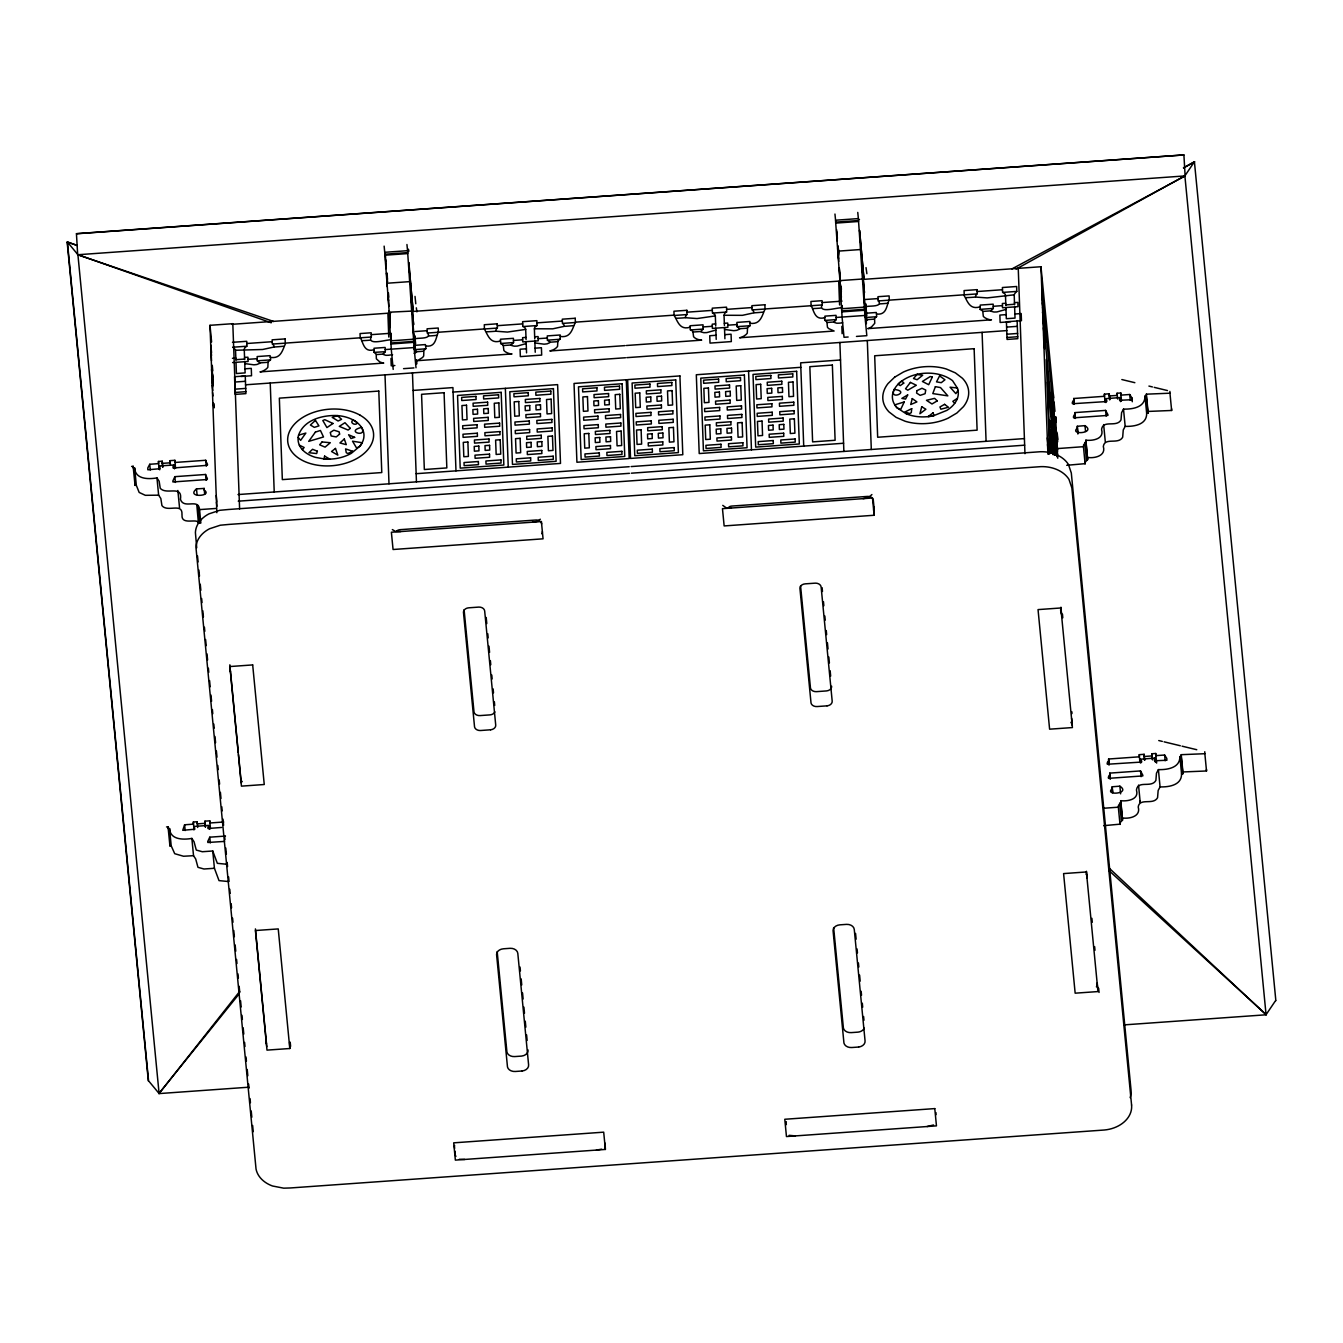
<?xml version="1.0" encoding="UTF-8"?>
<svg xmlns="http://www.w3.org/2000/svg" width="1343" height="1343" viewBox="0 0 1343 1343"><rect width="100%" height="100%" fill="white"/><g stroke="black" fill="none" stroke-linecap="round" stroke-linejoin="round"><path stroke-width="1.5" d="M1043.142 303.468L1045.29 327.709M385.491 255.909L386.062 268.667M836.672 229.787L837.31 241.035M1052.727 402.296L1054.759 425.244L1054.507 420.779M1045.341 327.826L1045.139 323.881M1077.355 428.249L1077.304 426.268L1084.976 425.647C1096.241 433.05 1070.74 435.25 1076.549 428.887A10.593 6.9 -5.5 0 1 1077.355 428.249L1077.909 434.007L1077.304 426.268M1112.239 788.761L1112.205 786.78L1119.877 786.175C1131.142 793.562 1105.625 795.761 1111.433 789.415A10.593 6.9 -5.5 0 1 1112.239 788.761L1112.608 792.588M1014.536 304.777L1014.2 294.57L1015.61 292.472A15.344 10.005 -5.5 0 1 1016.735 291.481L1016.668 286.495L1002.398 287.52L1002.583 292.421M1066.711 465.299L1085.144 463.654A39.333 25.618 -5.5 0 1 1085.362 461.958L1087.645 459.625L1085.899 440.168C1092.346 440.991 1104.299 439.127 1101.629 429.81A15.243 9.938 -5.5 0 1 1101.68 428.803C1103.543 419.738 1116.755 427.678 1121.002 419.906L1121.59 412.687L1123.503 409.095C1132.367 409.363 1145.226 407.449 1144.991 396.084L1146.284 396L1146.351 394.171L1169.954 393.197L1171.633 410.471L1148.013 411.445L1147.946 413.275L1146.67 413.359C1146.905 424.724 1134.046 426.638 1125.182 426.369L1123.252 429.978L1122.681 437.197C1118.383 445.053 1104.634 436.828 1103.325 446.514C1106.179 456.032 1094.461 458.5 1087.561 457.443M1103.644 825.676L1120.028 824.166A39.333 25.618 -5.5 0 1 1120.247 822.47L1122.53 820.137L1120.784 800.68C1127.23 801.519 1139.183 799.639 1136.514 790.322A15.243 9.938 -5.5 0 1 1136.581 789.315C1138.428 780.249 1151.656 788.19 1155.887 780.417L1156.474 773.215L1158.405 769.606C1167.268 769.875 1180.111 767.961 1179.893 756.596L1181.168 756.512L1181.236 754.682L1204.856 753.708L1206.518 770.983L1182.914 771.956L1182.847 773.786L1181.555 773.87C1181.79 785.235 1168.93 787.149 1160.067 786.897L1158.153 790.49L1157.565 797.708C1153.284 805.565 1139.535 797.339 1138.209 807.025C1141.063 816.544 1129.345 819.012 1122.463 817.954M425.781 348.609L425.849 345.957C435.837 347.552 435.703 337.949 438.372 332.006M1055.329 429.861L1057.277 451.198L1057.092 447.404M1043.595 318.66L1044.35 327.742A85.7 2.535 85.9 0 0 1044.585 330.025L1044.753 331.201L1044.334 322.555M337.63 415.608L338.335 415.675A32.769 21.354 -5.5 0 1 345.369 416.918A33.374 21.74 -5.5 0 1 361.317 427.074C368.603 438.422 344.379 431.523 361.552 427.41A33.139 21.589 -5.5 0 1 361.888 427.981A33.374 21.74 -5.5 0 1 363.634 432.396A34.062 22.193 -5.5 0 1 363.97 435.602A33.29 21.689 -5.5 0 1 359.89 446.212L356.634 448.092L352.537 441.209L362.157 442.737A33.105 21.555 -5.5 0 1 359.874 446.212L351.312 453.33A32.752 21.337 -5.5 0 1 331.771 459.021A33.105 21.555 -5.5 0 1 324.15 458.953L315.404 457.342A33.306 21.689 -5.5 0 1 299.875 446.195A33.86 22.059 -5.5 0 1 298.163 437.348L298.163 437.23A32.954 21.471 -5.5 0 1 298.65 434.914C304.038 420.141 321.464 415.323 335.784 415.507A30.939 20.162 -5.5 0 1 337.362 415.591L341.592 419.301L338.1 421.014L332.241 417.388L337.479 415.608M1045.492 337.278L1045.139 334.927M811.088 305.482C814.043 311.14 814.899 320.423 824.568 317.72M1051.905 393.533L1054.54 432.866A63.306 1.88 85.9 0 0 1054.742 435.048L1055.262 439.346M1072.318 725.472L1071.832 721.392M241.287 782.935L240.75 779.007M266.821 1046.717L266.267 1042.638M1097.852 989.271L1097.349 985.023M1074.031 404.344L1073.712 398.502L1104.45 396.303L1104.382 394.137L1109.234 393.801L1109.788 399.559M1074.82 414.618L1074.887 412.603L1105.625 410.404L1107.925 414.685A19.893 12.96 -5.5 0 1 1107.925 415.407L1073.661 417.841A11.852 7.722 -5.5 0 1 1073.426 416.918L1074.047 415.205A5.657 3.676 -5.5 0 1 1074.82 414.618L1075.189 418.462M1108.915 764.872L1108.596 759.013L1139.334 756.814L1139.284 754.665L1144.135 754.313L1144.689 760.071M1109.704 775.129L1109.771 773.115L1140.509 770.916L1142.826 775.196A19.893 12.96 -5.5 0 1 1142.809 775.918L1108.546 778.352A11.852 7.722 -5.5 0 1 1108.328 777.429L1108.932 775.717A5.657 3.676 -5.5 0 1 1109.721 775.129L1110.09 778.974M298.582 435.149L305.868 433.067L300.631 440.353L298.163 437.365M1044.72 331.234L1044.972 333.131M414.114 353.31L416.28 352.286A13.615 8.864 -5.5 0 0 416.683 351.732L423.364 351.228M196.498 488.902C185.905 497.632 210.448 496.541 205.429 491.152A10.391 6.765 -5.5 0 0 204.287 490.396L204.186 488.416L196.498 488.902L197.068 494.66M244.779 363.6L253.911 364.826A80.093 52.176 -5.5 0 0 256.916 364.49L259.434 363.449A13.061 8.511 -5.5 0 0 259.904 362.895L267.677 362.308M174.859 476.664L172.878 480.945A18.886 12.305 -5.5 0 0 172.928 481.969L207.191 479.518A11.852 7.722 -5.5 0 0 207.359 478.578L206.621 476.95A5.657 3.676 -5.5 0 0 205.798 476.48L205.597 474.482L174.859 476.664L175.413 482.422M225.473 836.068L209.76 837.176L207.762 841.457A18.886 12.305 -5.5 0 0 207.829 842.481L224.583 841.406M162.788 466.978L162.234 461.203L158.457 461.472L158.541 463.637L149.728 464.275L147.797 467.952L147.831 469.798L159.918 468.707L159.33 465.954L159.699 469.798M197.69 827.489L197.119 821.731L193.342 822L193.426 824.149L184.612 824.787L182.732 830.31L194.819 829.219L194.215 826.465L207.88 825.425L209.004 825.525L209.374 829.353M894.455 389.084C888.008 401.339 911.578 391.384 894.253 389.453A33.357 21.74 -5.5 0 0 893.951 390.074A33.642 21.924 -5.5 0 0 892.541 394.741A34.33 22.361 -5.5 0 0 892.44 397.981A33.508 21.824 -5.5 0 0 897.292 408.003L906.34 413.879M871.909 494.543L868.434 497.699L863.096 498.656M690.151 327.188C679.541 330.529 677.745 321.044 673.968 315.152L575.492 322.152C572.269 328.582 571.094 338.201 560.266 336.438L560.149 338.956M1016.08 269.104L1184.879 175.866L1194.414 161.748L1275.85 1000.653M1108.865 867.863L1266.063 1014.687L1275.598 1000.569M271.252 322.79L77.911 254.683L67.402 242.009L77.256 245.484L67.402 242.009L148.569 1080.83L159.095 1093.504L239.642 991.487M954.722 403.32L952.842 401.339L957.408 398.334L956.988 399.442A33.474 21.807 -5.5 0 1 946.849 410.387L933.721 415.675A32.954 21.471 -5.5 0 1 926.2 416.783A32.484 21.152 -5.5 0 1 906.559 413.896M239.088 993.954L158.86 1093.605L248.707 1087.209M371.021 337.059C367.478 346.242 387.388 339.04 391.552 339.93M821.916 304.962C818.475 314.044 838.217 306.993 842.447 307.832M917.185 374.277L913.509 378.525L917.118 379.733L922.675 375.268L916.48 374.445A32.719 21.303 -5.5 0 0 909.58 376.678A33.474 21.807 -5.5 0 0 894.472 389.084M374.059 349.851L374.009 348.24L385.139 347.451L385.307 351.698L383.208 354.116A13.615 8.864 -5.5 0 0 383.645 354.602L385.877 355.307A59.31 38.645 -5.5 0 0 388.48 355.257L392.576 354.686M824.955 317.754L824.904 316.142L836.034 315.353L836.202 319.6L834.104 322.018A13.615 8.864 -5.5 0 0 834.54 322.521L836.773 323.21A59.31 38.645 -5.5 0 0 839.375 323.159L842.682 322.824M540.322 519.204L537.586 521.285L532.432 522.192M889.15 299.925C886.481 305.919 886.615 315.336 876.626 314.01L876.543 316.528M497.028 328.095L495.819 330.109A3.828 2.485 -5.5 0 0 496.121 331.234L507.419 332.074L525.751 329.388A9.317 6.06 -5.5 0 0 523.501 326.517M686.676 314.581L685.484 316.595A3.828 2.485 -5.5 0 0 685.769 317.737L697.084 318.56L715.399 315.89A10.224 6.648 -5.5 0 0 714.426 314.128M976.814 293.932L975.606 295.947A3.828 2.485 -5.5 0 0 975.891 297.088L987.206 297.911L1014.166 294.822M1120.666 401.389L1120.297 397.545L1119.458 399.459A12.037 7.84 -5.5 0 0 1119.659 400.264L1131.998 399.727L1131.897 397.897L1129.715 394.506L1120.901 395.127L1120.817 392.979L1117.057 393.247L1117.124 395.413L1109.318 395.967L1109.687 399.794M1155.551 761.901L1155.181 758.056L1154.342 759.97A12.037 7.84 -5.5 0 0 1154.544 760.776L1166.899 760.256L1166.798 758.409L1164.616 755.018L1155.803 755.656L1155.719 753.49L1151.941 753.759L1152.395 759.752M425.865 348.676L424.489 349.919A16.536 10.778 -5.5 0 0 423.868 350.691L423.683 355.979A13.212 8.612 -5.5 0 1 422.457 357.557L417.404 360.679L512.036 353.948L510.34 353.813A18.433 12.02 -5.5 0 1 507.318 352.856L505.488 351.866A12.775 8.31 -5.5 0 1 503.877 350.473L503.239 345.252A16.032 10.442 -5.5 0 0 502.45 344.58L500.687 343.556L500.435 339.242L513.395 338.318L513.546 342.566L511.112 345.017A13.061 8.511 -5.5 0 0 511.616 345.504L514.201 346.175A80.093 52.176 -5.5 0 0 517.223 346.091L526.204 343.573M626.392 345.504L701.684 340.148L698.326 339.544A11.6 7.554 -5.5 0 1 695.238 338.134A12.792 8.327 -5.5 0 1 693.576 336.724L692.904 331.452A16.015 10.442 -5.5 0 0 692.115 330.781L690.252 329.69L690.084 325.745L703.044 324.821L703.195 329.069L700.761 331.52A13.061 8.511 -5.5 0 0 701.264 332.006L703.85 332.678A80.093 52.176 -5.5 0 0 706.871 332.577L715.869 330.076M980.272 306.708L980.222 305.079L993.165 304.173L993.333 308.42L990.882 310.871A13.061 8.511 -5.5 0 0 991.403 311.341L993.971 312.029A80.093 52.176 -5.5 0 0 996.993 311.929L1005.991 309.41M1085.899 440.168L1085.983 442.351L1083.683 444.667A38.091 24.812 -5.5 0 0 1083.448 446.682L1085.127 463.956M1120.784 800.68L1120.868 802.862L1118.568 805.179A38.091 24.812 -5.5 0 0 1118.333 807.193L1120.012 824.468M752.449 309.897L753.792 311.744A3.828 2.485 -5.5 0 1 753.591 312.902L742.41 315.336L723.978 315.269A9.317 6.06 -5.5 0 1 725.992 312.096M174.489 468.841L174.12 464.997L172.995 466.76A18.752 12.221 -5.5 0 0 173.096 468.002L207.326 465.316A11.852 7.722 -5.5 0 0 207.493 464.376L206.755 462.747A5.657 3.676 -5.5 0 0 205.932 462.277L205.731 460.28L174.993 462.462L174.892 460.313L170.041 460.649L170.125 462.815L162.318 463.369L162.688 467.213M209.004 825.525L207.896 827.271A18.752 12.221 -5.5 0 0 207.98 828.513L221.561 827.456M876.643 316.579L875.25 317.838A15.327 9.989 -5.5 0 0 874.578 318.694L874.746 323.31L871.641 326.802A19.155 12.473 -5.5 0 1 869.19 328.128L867.729 328.632L991.47 319.819L989.774 319.684A18.433 12.02 -5.5 0 1 986.752 318.727L984.906 317.737A12.775 8.31 -5.5 0 1 983.311 316.344L982.757 311.207A16.032 10.442 -5.5 0 0 981.867 310.451L980.121 309.427M560.249 339.007L558.587 340.283A16.015 10.442 -5.5 0 0 557.849 341.072L557.563 346.393A12.792 8.327 -5.5 0 1 556.002 348.038A11.6 7.554 -5.5 0 1 553.047 349.885L549.824 350.976L625.032 345.604M749.931 325.812L748.269 327.071A16.032 10.442 -5.5 0 0 747.531 327.86L747.279 333.148A12.775 8.31 -5.5 0 1 745.785 334.76L744.022 336.019A18.433 12.02 -5.5 0 1 741.084 337.378L739.54 337.781L834.121 331.016L828.799 328.632A13.212 8.612 -5.5 0 1 827.456 327.239L826.885 322.001A16.536 10.778 -5.5 0 0 826.214 321.313L824.753 320.272L824.568 317.586M1183.401 167.841L1194.414 161.748M1183.636 167.909L1194.666 161.848M1011.917 268.919L1185.13 175.916L1183.905 154.932L76.433 233.665M933.553 1124.981L927.073 1126.542M601.563 1149.172L596.426 1150.078M1105.877 402.547L1105.507 398.703L1120.297 397.545M1140.761 763.059L1140.392 759.215L1155.181 758.056M917.336 374.244L917.454 374.227A30.839 20.095 -5.5 0 1 919.015 373.908C930.514 371.994 942.987 373.505 952.523 380.623L957.458 388.228M865.647 321.128L867.175 320.188A13.615 8.864 -5.5 0 0 867.578 319.634L865.664 317.838M436.861 335.314L434.897 335.532A80.546 52.461 -5.5 0 1 429.021 335.968M887.757 303.216L885.792 303.434A80.546 52.461 -5.5 0 1 879.917 303.871M283.457 346.225L281.174 346.477A108.951 70.978 -5.5 0 1 274.358 346.981M573.511 325.661L571.312 325.829A108.951 70.978 -5.5 0 1 564.48 326.332M763.244 312.08L760.961 312.315A108.951 70.978 -5.5 0 1 754.128 312.818M383.04 354.099L376.527 354.569M833.852 322.018L827.422 322.471M131.614 466.441L133.158 466.29L133.36 468.103L134.636 468.002C135.24 479.417 148.452 479.401 156.963 477.907L159.145 481.214L160.253 488.298C166.566 495.416 182.665 484.571 180.449 499.344C183.622 509.047 196.951 499.143 199.184 507.637A39.333 25.618 -5.5 0 1 199.519 509.299L200.862 523.031M166.515 826.952L168.043 826.801L168.244 828.614L169.537 828.513C170.125 839.929 183.353 839.912 191.864 838.418L194.03 841.725L196.279 850.052L202.289 851.731L212.748 850.992L217.348 863.331L227.118 864.288M510.911 345L503.323 345.537M700.458 331.503L692.988 332.04M990.597 310.854L983.11 311.391M235.562 350.254L262.624 349.499L273.804 347.065A3.828 2.485 -5.5 0 0 274.022 345.89L272.679 344.06M874.259 319.13L867.746 319.6M557.815 341.659L550.227 342.196M747.463 328.162L739.976 328.699M181.977 514.218C182.447 502.332 167.271 512.69 161.932 505.589L160.824 498.488L158.642 495.181L145.329 495.315L139.168 492.445L136.315 485.293L134.636 468.002M228.78 881.562L219.027 880.622L214.427 868.283L203.968 869.005L197.958 867.326L195.709 859L193.526 855.692L183.521 856.246L174.708 853.695L171.199 845.805L169.537 828.513M159.33 465.954L174.12 464.997M416.162 338.57C418.915 337.848 432.093 339.108 427.578 333.03M867.058 306.473C869.811 305.751 882.989 307.01 878.473 300.933M270.514 357.372C281.342 359.135 282.55 349.465 285.757 343.086L371.339 337.026L371.188 332.779L360.042 333.568L360.193 337.832M749.948 323.243C760.759 324.989 761.985 315.387 765.157 308.957L822.235 304.945L822.084 300.681L810.937 301.47L811.088 305.734M1057.78 458.232L1056.84 448.629L1083.448 446.682M1104.013 808.234L1118.333 807.193M1183.905 154.932L76.45 233.766L77.676 254.75L273.636 321.464M77.676 254.75L1185.13 175.916M384.132 246.122L384.736 252.299L407.55 250.688L413.963 345.352A39.333 1.158 85.9 0 1 414.047 347.249L416.011 367.764M834.96 214.041L835.564 220.218L858.378 218.59L864.774 313.255A39.333 1.158 85.9 0 1 864.858 315.152L866.823 335.683L856.465 336.421M390.058 323.176L384.82 254.23L407.634 252.602M841.373 300.681L835.648 222.132L858.462 220.521M384.921 255.204L407.735 253.575M835.732 223.106L858.546 221.477M386.935 283.239L409.749 281.627M837.763 251.158L860.578 249.529M216.861 512.707L209.995 325.308L232.809 323.68L239.608 508.997M411.764 311.089L388.899 312.231M848.155 337.009L844.008 337.294L842.044 316.78A39.333 1.158 85.9 0 0 841.96 314.883L839.778 280.62L862.575 279.008M231.751 324.334L390.729 313.02M413.224 311.425L840.852 280.972M863.448 279.378L1040.976 266.737L1053.667 397.881M232.49 342.314L246.743 341.307L246.927 346.209M246.827 343.506L272.209 341.71M371.256 334.659L391.082 333.249M415.256 331.52L427.158 330.68M497.313 325.678L522.696 323.881M536.965 322.857L562.348 321.044M686.961 312.18L712.344 310.367M726.613 309.36L751.996 307.547M822.151 302.561L841.977 301.151M864.17 299.573L878.053 298.582M977.1 291.532L1002.482 289.719M438.389 332.258L438.238 328.011L427.091 328.8L427.242 333.047L484.319 328.951C487.929 334.944 489.994 344.295 500.503 340.988M889.284 300.161L889.133 295.913L877.986 296.702L878.137 300.95L963.72 294.822C967.396 300.748 969.394 310.183 979.92 306.859L980.222 309.343M232.658 347.233L246.743 346.225L245.047 347.552A10.224 6.648 -5.5 0 0 244.208 349.432M1016.836 291.414L1002.751 292.405L1004.547 293.479A10.224 6.648 -5.5 0 1 1005.521 295.242M393.197 369.392L391.233 348.861A39.333 1.158 85.9 0 0 391.149 346.964L390.813 340.837L413.627 339.208M841.641 308.739L864.439 307.127M390.897 343.019L413.711 341.391M841.708 310.921L864.523 309.31M390.981 343.976L413.795 342.347M841.809 311.878L864.623 310.25M232.457 358.312L235.848 358.077M244.544 357.456L247.935 357.204L248.102 361.468L232.608 362.56M414.282 345.369L425.412 344.58L425.479 346.192M525.986 337.412L522.595 337.664L522.746 341.911L538.224 340.82L538.073 336.556L534.682 336.808M715.634 323.915L712.243 324.167L712.394 328.414L727.889 327.306L727.721 323.059L724.33 323.294M865.177 313.272L876.308 312.483L876.375 314.094M1005.773 303.266L1002.365 303.501L1002.533 307.765L1018.011 306.657L1017.86 302.41L1014.469 302.645M235.915 359.689L244.627 359.068M1005.806 304.895L1014.519 304.273M248.019 359.336L257.218 358.682M385.223 349.566L414.047 347.568M513.462 340.451L522.662 339.796M538.157 338.688L547.356 338.033M703.128 326.937L712.327 326.282M727.805 325.191L737.005 324.536M836.118 317.468L864.875 315.471M993.249 306.288L1002.449 305.633M270.161 357.255L270.094 355.643L257.151 356.567L257.302 360.814L270.044 359.907M373.79 349.667L374.059 352.286M373.975 352.37L385.307 351.698M414.332 346.796L414.433 349.633L425.395 348.844M500.586 343.489L513.546 342.566M560.283 336.606L560.232 334.978L547.273 335.901L547.424 340.165L560.182 339.259M690.453 329.975L703.195 329.069M737.089 326.651L750.032 325.728L749.881 321.481L736.921 322.404L737.089 326.651L739.691 328.75A13.061 8.511 -5.5 0 1 739.221 329.304L736.703 330.344A80.093 52.176 -5.5 0 1 733.681 330.68L724.548 329.455M825.24 320.389L836.202 319.6M865.328 317.536L876.291 316.747M980.575 309.326L993.333 308.42M244.963 368.821L251.275 368.368L251.544 375.738L240.934 376.493M526.406 348.777L520.077 349.23L520.345 356.6L541.682 355.089L541.414 347.719L535.102 348.173M716.054 335.28L709.742 335.733L710.011 343.103L731.331 341.575L731.062 334.222L724.75 334.659M1006.192 314.631L999.864 315.085L1000.132 322.454L1010.759 321.682M1014.872 314.01L1021.2 313.557L1021.452 320.692L1006.411 321.766L1007.065 339.443L1017.776 338.688L1017.138 321.011M394.876 365.531L391.233 365.8L390.964 358.43M403.555 368.654L413.929 367.915M234.74 382.05L245.45 381.294M1006.612 327.104L1017.322 326.349M245.484 384.803L625.485 357.742M626.845 357.658L1006.847 330.596M234.991 389.168L245.719 388.412M1006.881 334.222L1017.591 333.467M235.109 392.458L245.836 391.686M1006.998 337.496L1017.709 336.74M413.09 390.427L452.927 387.59L455.982 470.856M840.517 359.991L800.663 362.828L803.718 446.094M453.095 392.072L557.614 384.618L560.501 463.419L416.145 473.693M800.831 367.31L696.312 374.747L699.216 453.548L843.572 443.257M133.158 466.29L135.039 485.377L136.315 485.293M237.996 494.56L629.196 466.709M631.126 466.575L1024.407 438.59M238.248 501.174L629.431 473.324M631.361 473.189L1024.642 445.188M874.142 515.259L724.146 525.936L722.467 508.661L872.48 497.984L874.142 515.259L873.84 506.915M205.395 827.17L204.942 821.161L209.777 820.825L210.448 828.749M205.009 823.326L197.203 823.88L197.119 821.731M223.744 822L209.877 822.99L209.777 820.825M1144.572 760.306L1144.202 756.478L1152.025 755.924M168.043 826.801L169.923 845.889L171.199 845.805M289.803 1048.514L266.988 1050.125L255.422 930.531L278.236 928.92L289.803 1048.514L289.584 1042.235M1124.225 1024.877L1266.315 1014.771L1109.016 870.633M605.374 1149.44L455.361 1160.117L453.699 1142.843L603.695 1132.166L605.374 1149.44L605.139 1143.178M199.889 523.048L198.411 522.931L196.85 505.388M373.79 349.801C364.054 352.537 363.382 343.187 360.31 337.563M199.57 509.601L215.938 508.46M731.431 508.023L726.244 507.855L722.769 505.371M400.768 531.559L395.396 531.375L392.341 529.578M795.409 1135.909L789.113 1135.322M464.762 1159.445L459.373 1159.261M966.238 297.626L968.521 297.542A108.951 70.978 -5.5 0 0 975.354 297.072M676.1 318.274L678.4 318.19A108.951 70.978 -5.5 0 0 685.215 317.737M486.451 331.788L488.734 331.704A108.951 70.978 -5.5 0 0 495.567 331.234M812.834 308.554L814.815 308.487A80.546 52.461 -5.5 0 0 820.674 308.084M361.938 340.635L363.919 340.585A80.546 52.461 -5.5 0 0 369.778 340.182M1121.841 379.549L1134.852 382.688M1148.92 386.079L1152.412 386.918M1154.157 387.338L1167.47 390.561M1158.757 740.547L1162.299 741.403M1164.079 741.823L1180.312 745.751M1182.058 746.171L1196.764 749.713M534.9 342.952L544.033 344.177A80.093 52.176 -5.5 0 0 547.054 343.842L549.572 342.801A13.061 8.511 -5.5 0 0 550.042 342.247L547.424 340.165M1105.507 398.703L1106.766 400.583A19.39 12.624 -5.5 0 1 1106.75 401.54L1072.486 403.739A11.852 7.722 -5.5 0 1 1072.268 402.816L1072.872 401.104A5.657 3.676 -5.5 0 1 1073.661 400.516M1140.392 759.215L1141.651 761.095A19.39 12.624 -5.5 0 1 1141.634 762.052L1107.387 764.251A11.852 7.722 -5.5 0 1 1107.152 763.328L1107.757 761.615A5.657 3.676 -5.5 0 1 1108.546 761.028M374.378 352.571L375.452 353.41A15.327 9.989 -5.5 0 1 376.174 354.183L376.376 358.866L379.7 361.821A19.155 12.473 -5.5 0 0 382.235 362.795L383.729 363.08L259.971 371.893L261.65 371.507A18.433 12.02 -5.5 0 0 264.588 370.148L266.35 368.889A12.775 8.31 -5.5 0 0 267.845 367.277L268.096 361.989A16.032 10.442 -5.5 0 1 268.835 361.2L270.614 359.857L270.514 357.221M257.302 360.814L259.921 362.862M562.801 323.411L564.144 325.241A3.828 2.485 -5.5 0 1 563.942 326.399L552.745 328.834L534.329 328.783A10.224 6.648 -5.5 0 1 535.169 326.886L536.881 325.577L522.796 326.567L522.612 321.665L536.881 320.658L537.066 325.56M414.433 349.633L416.699 351.698M714.409 314.128L712.629 313.07L726.714 312.063L726.529 307.161L712.26 308.168L712.445 313.07M302.41 449.704L304.139 447.488L299.371 445.154L299.875 446.195M134.837 483.564L135.039 485.377M169.722 844.076L169.923 845.889M958.046 390.36L955.863 393.65L950.072 387.187L957.358 387.993A33.206 21.639 -5.5 0 1 958.046 390.36A34.129 22.227 -5.5 0 1 957.005 399.442M1051.703 440.89L1052.61 452.641L1051.099 434.326L1051.586 442.854M859.402 219.497L859.486 219.564M408.255 249.261L408.591 251.577L408.541 249.513M866.034 267.626L866.873 273.703M415.776 303.77L415.021 296.4M416.33 307.832L416.901 311.878M1052.929 454.639L1052.341 445.926L1052.761 449.519A34.549 1.024 85.9 0 1 1053.063 453.162M1051.703 452.776L1051.519 445.977L1052.039 452.373M1061.457 613.147L1060.936 607.204M266.502 1043.645L255.405 928.886M1045.106 340.215L1045.475 342.448L1045.425 334.776M1087.075 877.768L1086.84 875.636A5.557 4.214 -2.1 0 0 1086.118 874.108M1056.756 455.848L1056.706 455.378A64.397 1.897 85.9 0 1 1056.521 453.414L1055.85 445.356M1045.425 334.911L1046.13 340.736L1045.912 333.601A120.736 3.576 85.9 0 1 1045.374 328.179M541.632 523.988L541.598 523.636A5.406 4.096 -2.1 0 0 540.406 521.47M1054.255 429.172L1054.104 427.628M857.757 212.412L858.378 218.59M406.946 244.51L407.55 250.688M1042.403 297.743L1043.058 304.475M837.931 245.618L838.67 255.17M840.114 278.74L839.09 267.828M840.718 284.951L841.356 291.565M386.499 273.116L386.868 276.843L386.666 273.015M386.717 273.603L387.506 281.829M388.396 292.774L388.815 297.172M388.866 306.439L388.245 296.837L388.631 300.765M389.285 310.837L390.175 320.02M1184.879 175.866L1266.063 1014.687M1146.351 394.171L1148.013 411.445M1181.236 754.682L1182.914 771.956M1146.284 396L1147.946 413.275M1181.168 756.512L1182.847 773.786M1144.991 396.084L1146.67 413.359M1179.893 756.596L1181.555 773.87M1131.897 397.897L1132.283 401.742M1129.715 394.506L1130.286 400.264M1164.616 755.018L1165.17 760.776M1123.503 409.095L1125.182 426.369M1158.405 769.606L1160.067 786.897M1120.817 392.979L1121.455 400.902M1155.719 753.49L1156.642 763.093M1120.062 397.729L1120.448 401.574M1154.963 758.241L1155.333 762.085M1117.057 393.247L1117.611 399.005M1151.941 753.759L1152.495 759.517M1104.382 394.137L1105.004 402.061M1139.284 754.665L1139.888 762.572M1105.625 410.404L1106.179 416.162M1140.509 770.916L1141.063 776.69M1103.644 424.589L1105.306 441.864M1138.528 785.101L1140.207 802.375M1084.976 425.647L1085.547 431.422M1119.877 786.175L1120.616 793.847M1085.983 442.351L1087.645 459.625M1120.868 802.862L1122.53 820.137M1084.758 442.451L1086.42 459.742M1119.642 802.98L1121.321 820.254M1112.205 786.78L1112.759 792.538M1073.712 398.502L1074.266 404.26M1108.596 759.013L1109.15 764.771M1074.887 412.603L1075.441 418.361M1109.771 773.115L1110.325 778.873M1131.578 1105.004L1071.865 487.929L1068.978 479.35A30.436 23.083 -2.1 0 0 1052.492 468.002A30.201 22.898 -2.1 0 0 1040.875 466.642L229.133 524.408L220.302 525.214L209.508 528.773A30.486 23.116 -2.1 0 0 198.529 538.812A30.218 22.915 -2.1 0 0 195.96 547.524L256.043 1169.065A30.218 22.898 -2.1 0 0 263.413 1180.866A30.486 23.116 -2.1 0 0 272.478 1185.987L283.709 1188.169L290.541 1187.951L1104.299 1130.017A30.218 22.898 -2.1 0 0 1120.431 1124.729A30.453 23.083 -2.1 0 0 1130.135 1113.951A30.218 22.915 -2.1 0 0 1131.578 1105.004M1054.07 402.044L1054.96 411.344M1056.236 422.407L1055.682 416.649L1056.84 448.629M1056.975 432.161L1057.696 439.514M1041.883 287.385L1043.175 303.686M1054.742 420.241L1054.272 415.373L1054.456 420.292M1057.612 450.023L1056.924 442.888L1057.529 451.785M1045.039 321.229L1042.067 292.304L1042.772 307.681M1056.991 444.768L1046.13 334.155L1046.096 335.397M1042.42 302.83L1042.688 305.549M1042.756 307.178L1043.78 319.466L1042.588 307.094M1043.696 317.334L1045.391 334.491M1054.289 426.721L1055.044 433.218M1055.632 439.195L1056.001 445.775L1054.826 430.902M1055.934 443.643L1057.31 456.721M1044.485 326.785L1045.475 336.959M1053.516 420.107L1054.373 428.853M1056.454 447.857L1057.075 456.754M1043.108 316.931L1042.621 311.912L1044.535 336.287L1043.78 323.881M1053.768 424.035L1053.97 426.1M1055.464 444.6L1055.044 440.269L1056.018 454.924M1056.034 450.56L1056.454 454.891M1045.072 339.846L1054.624 438.506L1053.348 415.726M1043.41 327.826L1044.233 336.354M1043.679 334.927L1044.501 343.455M1043.796 338.218L1044.686 348.693L1044.048 331.016M1054.574 455.092L1047.506 382.05L1050.108 453.078M1047.305 437.902L1048.883 454.186M1047.54 444.516L1048.346 452.809M1062.447 614.104L1062.8 617.78M1091.893 918.31L1092.279 922.288M1094.629 946.597L1094.981 950.273M1098.658 988.297L1099.061 992.443M866.823 315.756L865.647 303.703L866.386 323.68M836.756 231.953L837.377 238.349M838.72 252.283L838.519 248.908M838.603 253.877L837.914 246.726L838.015 252.081M837.663 248.573L838.754 261.365M839.459 268.684L840.097 275.231M841.238 287.049L841.389 289.635M841.121 294.503L841.389 297.273M840.13 287.217L841.138 297.609M841.843 305.65L841.994 307.211L841.96 305.449M822.101 587.663L822.47 591.474M823.46 601.647L823.847 605.727M824.837 616.001L825.24 620.147M826.247 630.505L826.65 634.618M827.439 642.844L828.027 649.005M828.816 656.996L829.386 662.955M830.142 670.694L830.662 676.083M855.558 933.402L856.129 939.21M857.052 948.913L857.455 952.926M858.412 962.981L858.815 966.994M859.587 975.085L860.175 981.145M861.148 991.252L861.535 995.23M862.307 1003.187L862.693 1007.166M863.599 1016.5L863.969 1020.244M800.562 585.833L810.467 688.069A5.691 4.314 -2.1 0 0 816.544 691.645L826.516 690.923A5.691 4.314 -2.1 0 0 831.636 686.223M833.634 927.627L843.404 1028.134A7.37 5.59 -2.1 0 0 851.244 1032.616L858.076 1032.129A7.37 5.59 -2.1 0 0 864.22 1028.117M786.326 1124.628L786.192 1123.184A5.422 4.113 -2.1 0 1 786.377 1121.741M486.2 617.461L486.787 623.572M487.778 633.745L488.18 637.891M488.986 646.168L489.574 652.379M490.38 660.622L490.783 664.735M491.773 675.009L492.159 678.97M493.116 688.875L493.502 692.854M494.358 701.835L494.711 705.428M520.026 967.044L520.413 970.922M521.185 978.879L521.755 984.923M522.545 992.947L523.132 999.024M523.904 1007.132L524.492 1013.21M525.264 1021.167L525.852 1027.143M526.59 1034.849L527.144 1040.456M464.09 609.772L474.012 712.008A5.691 4.314 -2.1 0 0 480.089 715.584L490.044 714.879A5.691 4.314 -2.1 0 0 494.896 711.857M497.179 951.583L506.932 1052.089A7.37 5.59 -2.1 0 0 514.772 1056.572L521.621 1056.085A7.37 5.59 -2.1 0 0 528.051 1049.941M415.608 343.825L414.836 335.8L415.423 351.782M385.609 259.468L385.844 261.868M385.928 264.034L386.146 266.233M386.851 273.569L387.422 279.495L387.187 273.334M386.885 276.641L387.405 282.047M386.851 280.67L387.17 284.095M389.806 312.936L390.158 316.579M388.899 311.19L390.108 327.608M390.645 333.87L391.182 339.309L390.914 333.719M454.639 1148.399L454.488 1146.821A5.422 4.113 -2.1 0 1 454.639 1145.445M454.908 1151.169L455.277 1154.862A5.422 4.113 -2.1 0 0 455.932 1156.357M290.206 1042.185L290.608 1046.348M209.995 325.308L211.606 341.961M210.817 345.017L211.556 352.588M211.539 355.526L211.002 349.919L211.523 360.763M211.841 366.538L212.698 377.064L211.707 366.79M211.539 369.51L212.026 374.546M211.808 376.644L212.798 386.918M212.345 385.424L212.832 390.561M213.89 403.622L214.292 407.768M212.597 392.542L212.933 395.967M213.285 402.9L213.621 406.308M216.24 495.533L216.844 501.762M216.475 502.131L216.878 506.277M238.315 752.668L230.408 670.694M238.5 754.581L240.934 779.561A5.557 4.214 -2.1 0 0 241.203 780.35M205.731 460.28L206.302 466.122M205.597 474.482L206.184 480.307M204.186 488.416L204.656 494.224M197.958 505.589L199.637 522.863M196.716 547.743L195.406 532.617A30.218 22.915 -2.1 0 1 197.992 523.904A30.486 23.116 -2.1 0 1 208.954 513.865L219.748 510.306L228.579 509.484L1040.321 451.735A30.201 22.898 -2.1 0 1 1051.938 453.095A30.436 23.083 -2.1 0 1 1068.44 464.443L1071.311 473.021L1131.041 1090.08A30.218 22.915 -2.1 0 1 1130.135 1097.617M197.505 555.851L198.093 561.928M198.882 570.036L199.469 576.113M200.258 584.222L200.846 590.299M201.635 598.491L202.038 602.587M202.827 610.796L203.414 616.941M204.405 627.198L204.808 631.294M205.597 639.486L206.201 645.647M206.99 653.84L207.594 659.984M208.383 668.193L208.769 672.289M209.575 680.548L210.179 686.76M210.985 695.053L211.573 701.264M212.379 709.54L212.782 713.687M213.789 724.045L214.192 728.191M214.981 736.468L215.585 742.679M216.391 750.972L216.995 757.183M217.801 765.46L218.187 769.606M219.194 779.964L219.597 784.094M220.403 792.336L220.991 798.514M221.796 806.774L222.183 810.887M222.988 819.129L223.593 825.324M224.583 835.631L224.986 839.761M225.775 848.004L226.379 854.182M227.185 862.441L227.571 866.554M228.579 876.861L228.982 880.991M229.771 889.234L230.173 893.364M231.164 903.688L231.567 907.818M232.574 918.142L232.977 922.272M233.766 930.514L234.37 936.709M235.159 944.968L235.764 951.163M236.569 959.422L236.972 963.552M237.963 973.876L238.366 978.006M239.155 986.266L239.759 992.46M240.565 1000.72L241.169 1006.965M241.975 1015.291L242.378 1019.471M243.184 1027.798L243.788 1034.043M244.594 1042.386L244.997 1046.55M246.004 1056.958L246.407 1061.121M247.213 1069.464L247.817 1075.709M248.623 1084.036L249.026 1088.216M250.033 1098.557L250.436 1102.704M251.225 1110.98L251.829 1117.191M252.635 1125.468L253.239 1131.679M174.892 460.313L175.547 468.237M177.864 490.48L179.542 507.772M212.748 850.992L214.427 868.283M209.76 837.176L210.314 842.934M170.041 460.649L170.427 464.493M204.942 821.161L205.496 826.935M158.457 461.472L159.095 469.395M193.342 822L193.98 829.907M156.963 477.907L158.642 495.181M191.864 838.418L193.526 855.692M149.728 464.275L150.282 470.033M184.612 824.787L185.166 830.545M77.911 254.683L159.095 1093.504M67.15 242.076L148.334 1080.93M390.813 340.837L389.302 319.449M1052.14 397.914L1052.291 399.576A89.259 2.636 85.9 0 0 1052.744 404.26M212.765 370.786L212.261 365.33M1071.63 718.27L1071.832 720.402A5.557 4.214 -2.1 0 1 1070.908 722.735M256.144 936.927L255.959 934.778A5.557 4.214 -2.1 0 1 256.06 933.956M1052.694 448.596L1052.694 448.696A33.256 0.99 85.9 0 0 1052.559 447.135L1050.344 429.995L1050.276 434.41M1086.974 877.936L1086.47 871.271M1061.457 614.271L1061.239 611.585A5.557 4.214 -2.1 0 0 1060.5 610.041M230.392 671.886L229.854 664.802M212.899 381.278L212.513 376.258M1097.248 982.891L1097.365 984.503A5.557 4.214 -2.1 0 1 1096.375 986.803M1050.83 453.279L1050.579 449.452A44.084 1.309 85.9 0 1 1049.504 420.359L1050.327 422.239A45.931 1.36 85.9 0 1 1053.5 454.572M1056.622 452.087L1056.857 456.049M1052.711 448.847L1053.046 454.186M1050.763 446.531L1050.696 445.07L1051.082 452.238A33.793 1.007 85.9 0 1 1050.327 436.223L1050.31 436.122M835.564 220.218L835.648 222.132M384.736 252.299L384.82 254.23M1206.45 769.22L1206.518 770.983M1204.772 751.727L1204.856 753.708M1171.566 408.708L1171.633 410.471M1169.887 391.417L1169.954 393.197M1144.135 754.313L1144.202 756.478M1139.888 800.68L1139.938 802.14M1109.234 393.801L1109.318 395.967M1071.899 711.824L1071.966 713.586M1057.344 433.94L1057.646 441.931M1055.229 425.143L1055.732 433.839M1055.329 431.372L1055.699 441.327M1055.783 443.459L1056.186 454.656M1054.759 425.412L1055.128 435.367M1055.195 437.482L1055.615 448.696M1053.315 394.254L1054.171 417.774M1055.279 455.227L1046.264 359.504L1049.722 453.783M1052.761 402.531L1051.737 389.436L1051.905 393.65M1043.075 304.693L1043.444 314.631M1043.511 316.763L1043.931 327.961L1042.84 309.813M1040.976 266.737L1047.909 454.186M1018.246 268.348L1024.961 453.682M1014.62 306.909L1015.023 318.106L1006.327 318.711L1005.924 307.513M1005.487 295.443L1005.84 305.398M982.086 332.359L986.081 441.31M935.97 1112.625L936.037 1114.656M867.309 340.534L871.305 449.485M860.981 243.62L861.064 245.769M860.124 234.84L860.208 237.006M841.86 326.332L842.128 333.702M839.728 279.092L839.778 280.553M838.385 251.577L838.653 258.947M838.72 281.442L839.593 304.962M839.879 342.482L843.874 451.433M748.571 371.037L751.459 449.821M724.045 315.471L724.414 325.426M724.481 327.558L724.901 338.755M715.349 316.092L715.718 326.047M715.785 328.179L716.205 339.376M534.396 328.985L534.749 338.923M534.833 341.055L535.236 352.252M525.701 329.606L526.07 339.544M526.137 341.676L526.557 352.873M505.354 388.345L508.242 467.129M416.683 359.857L416.834 363.852M415.709 359.773L415.86 363.768M410.152 275.701L410.236 277.867M409.313 266.938L409.38 269.087M412.452 372.918L416.448 481.868M388.144 294.117L388.228 296.484M386.935 277.195L387.271 286.714M387.909 313.523L388.765 337.059M385.005 374.865L389 483.816M270.228 383.04L274.224 491.991M244.258 349.633L244.627 359.588M244.695 361.703L245.114 372.901L236.418 373.522L236.015 362.325M235.932 360.193L235.529 350.003L233.967 348.106A15.344 10.005 -5.5 0 0 233.061 347.468M212.144 366.27L212.362 372.246M212.446 374.361L212.849 385.559L211.774 367.428M198.411 522.931C197.572 517.777 181.288 525.717 182.01 515.192M162.234 461.203L162.318 463.369M242.277 781.71A5.557 4.214 -2.1 0 1 241.656 781.072M873.554 510.055A5.422 4.113 -2.1 0 0 874.058 507.956L873.269 499.915A5.422 4.113 -2.1 0 0 867.41 496.423L731.901 506.059A5.406 4.096 -2.1 0 0 728.997 506.949M538.845 520.496A5.406 4.096 -2.1 0 0 535.807 520.026L400.298 529.662A5.422 4.113 -2.1 0 0 396.638 531.039M542.354 531.593A5.422 4.113 -2.1 0 1 541.8 533.759M1057.612 454.622A89.259 2.636 85.9 0 1 1057.31 451.5M410.572 283.356L413.14 311.039L408.742 262.405L410.589 283.272M411.042 297.004L413.61 324.704L411.059 295.208L411.059 296.937M861.4 251.259L863.969 278.958L859.57 230.324L861.4 251.191M861.87 264.924L864.439 292.606L861.887 263.127L861.87 264.84M1050.78 438.657L1050.629 441.377L1050.327 436.257A33.172 0.974 85.9 0 1 1050.276 434.225L1050.78 438.657M911.712 408.641L911.293 412.603L909.782 413.543L904.779 412.083L911.712 408.641M916.866 390.695L916.597 393.046L920.14 395.362L925.109 393.7L925.747 390.058L922.003 388.261L916.866 390.695M921.734 406.761L919.905 413.762L925.881 409.246L921.734 406.761M912.266 398.586L910.722 404.512L916.916 401.91L912.266 398.586M317.368 451.231L316.646 453.565L308.957 452.709L312.566 449.284L317.368 451.231M324.62 456.116L323.915 458.953A32.601 21.236 -5.5 0 0 329.807 459.121L324.62 456.116M904.242 401.96L900.733 409.346L897.292 408.003A33.29 21.689 -5.5 0 1 894.774 404.847L904.242 401.96M935.383 386.666L932.797 393.583L947.839 395.866L940.503 387.573L935.383 386.666M903.738 383.091L900.246 385.609L898.081 384.232A33.642 21.924 -5.5 0 1 901.942 380.892L903.738 383.091M932.277 377.081L928.701 384.702L922.389 381.462L930.246 376.527L932.277 377.081M907.683 394.943L905.568 399.072L901.875 398.401L907.683 394.943M939.613 375.872L936.524 381.865L941.242 382.688L944.952 379.8L939.613 375.872M353.142 420.023C348.76 422.609 356.013 426.419 357.372 422.776A33.441 21.79 -5.5 0 0 353.31 420.057L353.142 420.023M315.404 432.093L308.705 441.36L323.512 436.962L320.423 430.465L315.404 432.093M910.403 382.402L905.551 388.782L907.784 390.192L916.312 385.256L910.403 382.402M322.051 441.948L319.651 444.818L325.073 447.135L330.294 442.72L322.051 441.948M894.639 377.182L888.025 383.561A44.017 28.673 -5.5 0 0 889.066 411.965L896.1 417.354L905.165 421.249A42.657 27.783 -5.5 0 0 948.124 418.177L956.854 413.04L963.451 406.66A44.017 28.673 -5.5 0 0 962.411 378.256L955.377 372.867L946.311 368.989A42.657 27.783 -5.5 0 0 903.369 372.045L894.639 377.182M315.437 420.376L310.401 425.026L314.312 427.359L318.946 425.882L315.437 420.376M344.295 439.01L339.913 442.955L346.276 444.651L344.295 439.01M339.594 434.125L336.237 436.928L331.167 435.988L330.26 432.463L333.853 430.163L339.158 431.825L339.594 434.125M350.271 428.35L348.139 430.062L339.309 426.369L344.966 422.709L350.271 428.35M335.481 448.444L331.536 451.5L337.815 455.126L335.481 448.444M933.049 412.838L928.147 416.615A32.484 21.152 -5.5 0 0 934.006 415.608L933.049 412.838M332.98 423.481L326.937 427.578L322.824 420.527L324.805 419.688L332.98 423.481M937.213 400.886L931.992 403.974L926.485 400.298L934.61 398.367L937.213 400.886M944.582 404.344L939.949 406.963L940.855 409.195L948.427 407.248L944.582 404.344M352.739 451.315L347.871 453.481L346.293 452.759L345.571 448.898L352.739 451.315M354.636 437.348L350.993 438.54L348.592 434.746L354.636 437.348M522.158 1070.992L515.326 1071.479A7.37 5.59 -2.1 0 1 507.486 1066.997L496.574 954.47A7.37 5.59 -2.1 0 1 503.424 948.796L510.105 948.309A7.37 5.59 -2.1 0 1 517.81 953.379L528.605 1064.848A7.37 5.59 -2.1 0 1 522.158 1070.992M858.63 1047.036L851.798 1047.523A7.37 5.59 -2.1 0 1 843.941 1043.041L833.046 930.514A7.37 5.59 -2.1 0 1 839.895 924.84L846.577 924.37A7.37 5.59 -2.1 0 1 854.266 929.423L865.06 1040.892A7.37 5.59 -2.1 0 1 858.63 1047.036M490.598 729.786L480.626 730.508A5.691 4.314 -2.1 0 1 474.549 726.932L463.453 612.089A5.691 4.314 -2.1 0 1 468.791 607.808L478.863 607.086A5.691 4.314 -2.1 0 1 484.689 611.099L495.718 725.086A5.691 4.314 -2.1 0 1 490.598 729.786M827.053 705.847L817.098 706.552A5.691 4.314 -2.1 0 1 811.021 702.977L799.908 588.133A5.691 4.314 -2.1 0 1 805.263 583.852L815.335 583.147A5.691 4.314 -2.1 0 1 821.144 587.143L832.19 701.147A5.691 4.314 -2.1 0 1 827.053 705.83M285.102 338.906L272.142 339.829L272.293 344.077L285.253 343.153L285.102 338.906M497.246 323.814L484.286 324.737L484.437 328.985L497.397 328.061L497.246 323.814M575.224 318.257L562.281 319.181L562.432 323.428L575.392 322.505L575.224 318.257M686.894 310.3L673.934 311.223L674.085 315.487L687.045 314.564L686.894 310.3M764.889 304.76L751.929 305.684L752.08 309.931L765.04 309.008L764.889 304.76M977.033 289.652L964.073 290.575L964.224 294.822L977.184 293.899L977.033 289.652M245.249 375.956L234.538 376.712L235.193 394.389L245.903 393.633L245.249 375.956M378.793 391.065L279.344 398.149L282.332 479.619L381.781 472.551L378.793 391.065M974.128 348.693L874.679 355.777L877.667 437.247L977.116 430.163L974.128 348.693M444.08 392.71L421.568 394.305L424.338 469.513L446.833 467.918L444.08 392.71M626.291 379.733L574.032 383.46L576.919 462.244L629.179 458.534L626.291 379.733M679.911 375.922L627.651 379.633L630.538 458.433L682.798 454.706L679.911 375.922M832.358 365.061L809.846 366.673L812.616 441.881L835.111 440.269L832.358 365.061M501.174 392.341L457.543 395.446L460.213 468.136L503.843 465.031L501.174 392.341M553.434 388.631L509.803 391.736L512.472 464.426L556.103 461.32L553.434 388.631M622.111 383.745L578.48 386.834L581.15 459.541L624.764 456.435L622.111 383.745M675.714 379.918L632.1 383.024L634.769 455.713L678.383 452.608L675.714 379.918M744.391 375.033L700.777 378.138L703.43 450.828L747.061 447.723L744.391 375.033M796.651 371.306L753.02 374.412L755.689 447.101L799.32 443.996L796.651 371.306M475.976 396.386L461.639 397.41L461.757 400.533L476.094 399.509L475.976 396.386M498.555 394.775L483.53 395.849L483.648 398.972L498.673 397.914L498.555 394.775M528.235 392.66L513.899 393.684L514.016 396.823L528.353 395.799L528.235 392.66M550.815 391.065L535.79 392.122L535.907 395.262L550.932 394.187L550.815 391.065M596.913 387.774L582.577 388.798L582.694 391.921L597.014 390.914L596.913 387.774M619.492 386.18L604.468 387.237L604.568 390.377L619.61 389.302L619.492 386.18M649.911 384.014L634.87 385.072L634.987 388.211L650.029 387.137L649.911 384.014M671.802 382.453L657.466 383.477L657.583 386.599L671.903 385.575L671.802 382.453M718.572 379.112L703.547 380.187L703.665 383.309L718.69 382.251L718.572 379.112M740.463 377.568L726.127 378.575L726.244 381.714L740.581 380.69L740.463 377.568M770.832 375.402L755.807 376.46L755.924 379.599L770.949 378.525L770.832 375.402M792.723 373.841L778.386 374.865L778.504 377.987L792.84 376.963L792.723 373.841M487.61 402.145L473.072 403.185L473.189 406.308L487.727 405.284L487.61 402.145M539.869 398.435L525.331 399.459L525.449 402.598L539.97 401.557L539.869 398.435M608.53 393.549L594.009 394.573L594.126 397.713L608.648 396.672L608.53 393.549M660.84 389.823L646.319 390.847L646.436 393.986L660.957 392.945L660.84 389.823M729.518 384.937L714.98 385.961L715.097 389.101L729.635 388.06L729.518 384.937M781.777 381.211L767.239 382.251L767.357 385.374L781.895 384.333L781.777 381.211M466.525 405.217L461.942 405.552L462.462 419.939L467.045 419.62L466.525 405.217M498.857 402.917L494.274 403.253L494.795 417.639L499.378 417.32L498.857 402.917M518.784 401.507L514.201 401.826L514.722 416.229L519.305 415.894L518.784 401.507M551.117 399.207L546.534 399.526L547.054 413.929L551.637 413.594L551.117 399.207M587.462 396.605L582.862 396.94L583.399 411.327L587.982 411.008L587.462 396.605M619.794 394.305L615.195 394.641L615.732 409.027L620.315 408.708L619.794 394.305M639.755 392.895L635.172 393.214L635.709 407.617L640.292 407.282L639.755 392.895M672.088 390.595L667.505 390.914L668.042 405.317L672.625 404.982L672.088 390.595M708.433 387.993L703.85 388.328L704.37 402.715L708.97 402.396L708.433 387.993M740.765 385.693L736.182 386.029L736.703 400.415L741.302 400.096L740.765 385.693M760.692 384.283L756.109 384.602L756.629 399.005L761.212 398.67L760.692 384.283M793.025 381.983L788.442 382.302L788.962 396.705L793.545 396.37L793.025 381.983M477.47 409.262L472.87 409.598L473.055 414.366L477.638 414.047L477.47 409.262M488.231 408.507L483.631 408.826L483.816 413.594L488.399 413.275L488.231 408.507M529.713 405.552L525.13 405.871L525.314 410.639L529.897 410.32L529.713 405.552M540.474 404.78L535.891 405.099L536.075 409.884L540.658 409.548L540.474 404.78M598.39 400.65L593.807 400.986L593.975 405.754L598.575 405.435L598.39 400.65M609.151 399.895L604.568 400.214L604.736 404.998L609.336 404.663L609.151 399.895M650.751 396.924L646.168 397.259L646.336 402.027L650.919 401.708L650.751 396.924M661.511 396.168L656.928 396.487L657.096 401.272L661.679 400.936L661.511 396.168M719.428 392.038L714.829 392.374L715.013 397.142L719.596 396.823L719.428 392.038M730.189 391.283L725.589 391.602L725.774 396.37L730.357 396.051L730.189 391.283M771.671 388.328L767.088 388.647L767.273 393.415L771.856 393.096L771.671 388.328M782.432 387.556L777.849 387.875L778.033 392.66L782.616 392.324L782.432 387.556M488.164 417.32L473.626 418.361L473.743 421.484L488.281 420.46L488.164 417.32M540.423 413.61L525.885 414.634L526.003 417.774L540.541 416.733L540.423 413.61M609.101 408.708L594.563 409.749L594.68 412.872L609.202 411.848L609.101 408.708M661.394 404.998L646.873 406.022L646.99 409.162L661.511 408.121L661.394 404.998M730.072 400.096L715.55 401.137L715.651 404.26L730.189 403.236L730.072 400.096M782.331 396.386L767.793 397.41L767.911 400.55L782.449 399.509L782.331 396.386M477.017 424.707L462.68 425.731L462.798 428.853L477.134 427.829L477.017 424.707M499.596 423.095L484.571 424.17L484.689 427.292L499.714 426.235L499.596 423.095M529.276 420.98L514.94 422.004L515.057 425.143L529.394 424.119L529.276 420.98M551.855 419.385L536.831 420.443L536.948 423.582L551.973 422.508L551.855 419.385M597.954 416.095L583.617 417.119L583.718 420.241L598.055 419.234L597.954 416.095M620.533 414.483L605.492 415.558L605.609 418.697L620.651 417.623L620.533 414.483M650.952 412.335L635.91 413.392L636.028 416.531L651.053 415.457L650.952 412.335M672.826 410.773L658.506 411.781L658.607 414.92L672.944 413.896L672.826 410.773M719.613 407.433L704.588 408.507L704.706 411.629L719.73 410.572L719.613 407.433M741.504 405.871L727.167 406.895L727.285 410.035L741.621 409.011L741.504 405.871M771.872 403.723L756.848 404.78L756.965 407.919L771.99 406.845L771.872 403.723M793.763 402.161L779.427 403.185L779.544 406.308L793.881 405.284L793.763 402.161M477.319 433.201L462.982 434.225L463.1 437.348L477.436 436.341L477.319 433.201M499.915 431.59L484.873 432.664L484.991 435.804L500.032 434.729L499.915 431.59M529.578 429.491L515.242 430.499L515.359 433.638L529.696 432.614L529.578 429.491M552.174 427.88L537.133 428.954L537.25 432.077L552.275 431.002L552.174 427.88M598.256 424.589L583.92 425.613L584.037 428.753L598.374 427.729L598.256 424.589M620.835 422.995L605.811 424.052L605.928 427.192L620.953 426.117L620.835 422.995M651.254 420.829L636.229 421.887L636.347 425.026L651.372 423.952L651.254 420.829M673.145 419.268L658.809 420.292L658.926 423.414L673.263 422.39L673.145 419.268M719.932 415.927L704.907 417.002L705.008 420.141L720.049 419.066L719.932 415.927M741.823 414.383L727.486 415.39L727.604 418.529L741.94 417.505L741.823 414.383M772.191 412.217L757.15 413.291L757.267 416.414L772.309 415.34L772.191 412.217M794.082 410.656L779.746 411.68L779.863 414.802L794.2 413.778L794.082 410.656M488.953 438.96L474.432 440L474.549 443.123L489.07 442.099L488.953 438.96M541.212 435.25L526.691 436.274L526.792 439.413L541.33 438.372L541.212 435.25M609.89 430.364L595.352 431.388L595.469 434.528L610.007 433.487L609.89 430.364M662.2 426.638L647.662 427.662L647.779 430.801L662.3 429.76L662.2 426.638M730.861 421.752L716.339 422.776L716.457 425.916L730.978 424.875L730.861 421.752M783.12 418.026L768.599 419.066L768.716 422.189L783.238 421.148L783.12 418.026M467.868 442.032L463.285 442.367L463.822 456.754L468.405 456.435L467.868 442.032M500.2 439.732L495.617 440.068L496.155 454.454L500.738 454.135L500.2 439.732M520.127 438.322L515.544 438.641L516.081 453.044L520.664 452.709L520.127 438.322M552.46 436.022L547.877 436.341L548.414 450.744L552.997 450.409L552.46 436.022M588.805 433.436L584.222 433.755L584.742 448.159L589.325 447.823L588.805 433.436M621.137 431.12L616.555 431.456L617.075 445.842L621.675 445.523L621.137 431.12M641.115 429.71L636.532 430.029L637.052 444.432L641.635 444.097L641.115 429.71M673.447 427.41L668.864 427.729L669.385 442.132L673.968 441.797L673.447 427.41M709.792 424.824L705.193 425.143L705.73 439.547L710.313 439.211L709.792 424.824M742.125 422.508L737.525 422.844L738.062 437.23L742.645 436.911L742.125 422.508M762.035 421.098L757.452 421.417L757.989 435.82L762.572 435.485L762.035 421.098M794.368 418.798L789.785 419.117L790.322 433.52L794.905 433.185L794.368 418.798M478.813 446.077L474.23 446.413L474.398 451.181L478.981 450.862L478.813 446.077M489.574 445.322L484.991 445.641L485.159 450.409L489.742 450.09L489.574 445.322M531.073 442.367L526.49 442.686L526.657 447.454L531.24 447.135L531.073 442.367M541.833 441.595L537.25 441.931L537.418 446.699L542.001 446.363L541.833 441.595M599.75 437.482L595.15 437.801L595.335 442.569L599.918 442.25L599.75 437.482M610.511 436.71L605.911 437.029L606.096 441.813L610.679 441.478L610.511 436.71M652.094 433.755L647.511 434.074L647.679 438.842L652.278 438.523L652.094 433.755M662.854 432.983L658.271 433.302L658.456 438.087L663.039 437.751L662.854 432.983M720.771 428.853L716.188 429.189L716.356 433.957L720.939 433.638L720.771 428.853M731.532 428.098L726.949 428.417L727.117 433.185L731.7 432.866L731.532 428.098M773.031 425.143L768.448 425.462L768.616 430.23L773.199 429.911L773.031 425.143M783.792 424.371L779.209 424.707L779.376 429.475L783.959 429.139L783.792 424.371M489.507 454.135L474.986 455.176L475.103 458.299L489.624 457.275L489.507 454.135M541.766 450.425L527.245 451.449L527.363 454.589L541.884 453.548L541.766 450.425M610.444 445.523L595.906 446.564L596.023 449.687L610.561 448.663L610.444 445.523M662.754 441.813L648.216 442.837L648.333 445.977L662.871 444.936L662.754 441.813M731.415 436.911L716.893 437.952L717.011 441.075L731.532 440.051L731.415 436.911M783.674 433.201L769.153 434.225L769.27 437.365L783.792 436.324L783.674 433.201M478.36 461.522L464.023 462.546L464.141 465.668L478.477 464.661L478.36 461.522M500.956 459.91L485.914 460.985L486.032 464.107L501.057 463.05L500.956 459.91M530.619 457.812L516.283 458.819L516.4 461.958L530.737 460.934L530.619 457.812M553.198 456.2L538.174 457.258L538.291 460.397L553.316 459.323L553.198 456.2M599.297 452.91L584.96 453.934L585.078 457.073L599.414 456.049L599.297 452.91M621.876 451.315L606.851 452.373L606.969 455.512L621.994 454.438L621.876 451.315M652.295 449.15L637.27 450.207L637.388 453.346L652.413 452.272L652.295 449.15M674.186 447.588L659.849 448.612L659.967 451.735L674.304 450.711L674.186 447.588M720.973 444.248L705.931 445.322L706.049 448.461L721.09 447.387L720.973 444.248M742.864 442.703L728.527 443.71L728.645 446.85L742.981 445.826L742.864 442.703M773.232 440.538L758.191 441.612L758.308 444.734L773.333 443.66L773.232 440.538M795.123 438.976L780.787 440L780.887 443.123L795.224 442.099L795.123 438.976M541.397 521.554L391.384 532.231L393.063 549.505L543.059 538.828L541.397 521.554M252.685 664.919L229.871 666.548L241.438 786.142L264.252 784.513L252.685 664.919M1060.852 607.976L1038.038 609.604L1049.605 729.182L1072.419 727.57L1060.852 607.976M1086.403 871.96L1063.589 873.588L1075.155 993.182L1097.97 991.57L1086.403 871.96M934.778 1108.596L784.782 1119.273L786.461 1136.547L936.457 1125.87L934.778 1108.596M864.187 299.069L863.935 292.875L864.825 305.6L864.187 299.069M413.359 331.15L413.124 324.972L413.997 337.681L413.359 331.15M1045.962 329.69L1044.972 319.365L1046.113 333.937L1045.962 329.69M360.293 415.306A42.875 27.934 -5.5 0 0 299.523 419.62A43.614 28.421 -5.5 0 0 301.017 459.642A42.875 27.934 -5.5 0 0 361.754 455.327A43.614 28.421 -5.5 0 0 360.26 415.306"/></g></svg>
